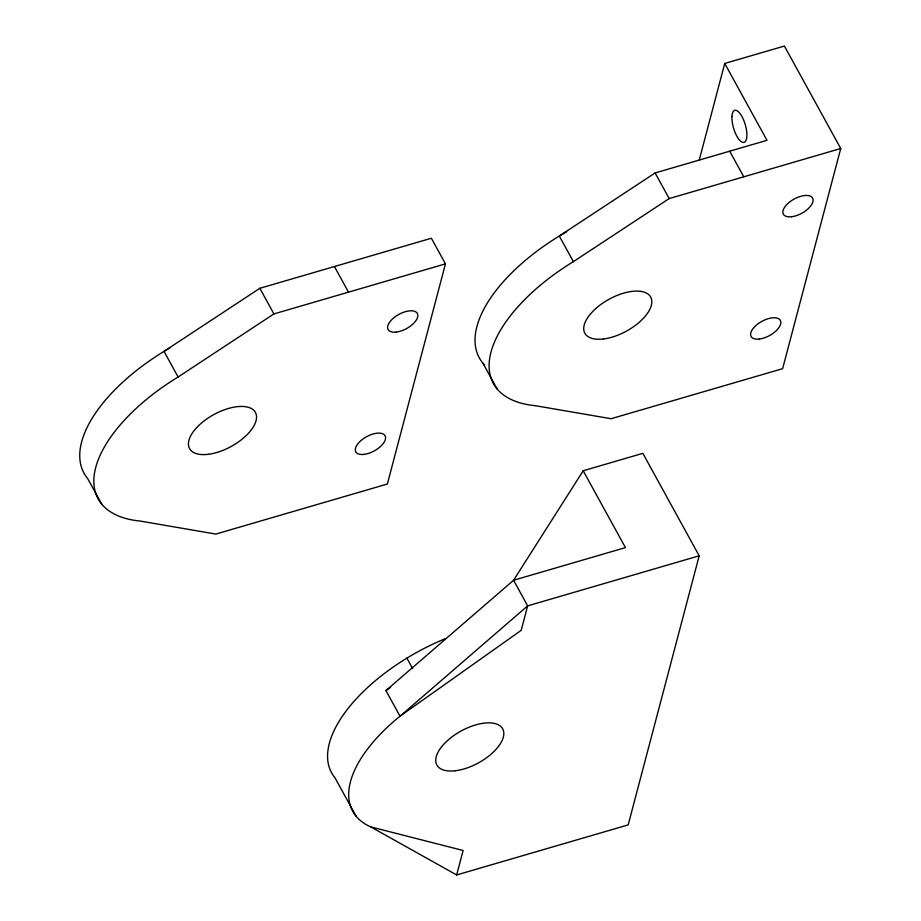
<?xml version="1.0" encoding="UTF-8"?>
<svg xmlns="http://www.w3.org/2000/svg" width="921" height="921" viewBox="0 0 921 921"><rect width="100%" height="100%" fill="white"/><g stroke="black" fill="none" stroke-linecap="round" stroke-linejoin="round"><path stroke-width="1.38" d="M445.453 263.867L387.361 484.02L215.825 534.076L140.096 521.044A141.915 68.58 -28.8 0 1 178.11 377L273.917 313.923L445.453 263.867L431.373 238.24L259.837 288.296L164.03 351.373L178.11 377M370.795 826.908L456.655 874.95L463.102 850.486L370.795 826.908A133.568 64.551 -28.8 0 1 400.013 716.216L527.652 605.868L699.189 555.812L642.858 453.351L583.2 470.758L513.573 580.253L385.922 690.6L400.013 716.216L521.205 630.332L527.652 605.868L513.573 580.253L625.44 547.615L583.2 470.758M699.154 160.381L724.735 63.457L784.404 46.05L840.735 148.511L782.631 368.676L611.095 418.721L535.377 405.701A141.915 68.58 -28.8 0 1 573.392 261.645L669.199 198.568L840.735 148.511M699.189 555.812L628.18 824.894L456.655 874.95M385.922 690.6L390.596 687.319M724.735 63.457L766.986 140.314L655.119 172.952L559.3 236.029L573.392 261.645M729.697 151.194L743.777 176.809M655.119 172.952L669.199 198.568M482.915 363.185L496.995 388.8M334.415 266.537L348.506 292.153M259.837 288.296L273.917 313.923M406.875 658.135L412.643 668.611M356.105 816.236L334.991 777.808A133.568 64.551 -28.8 0 1 445.603 638.552M101.724 504.144L87.645 478.529A141.915 68.58 -28.8 0 1 170.132 347.758M484.653 365.119A141.915 68.58 -28.8 0 1 566.645 231.701M603.474 338.974A37.565 18.155 -28.8 0 0 651.7 300.016A37.565 18.155 -28.8 0 0 598.155 306.532A37.565 18.155 -28.8 0 0 603.474 338.974M791.634 216.723A16.693 8.07 -28.8 0 0 813.07 199.408A16.693 8.07 -28.8 0 0 789.262 202.309A16.693 8.07 -28.8 0 0 791.634 216.723M759.353 339.032A16.693 8.07 -28.8 0 0 780.789 321.717A16.693 8.07 -28.8 0 0 756.993 324.606A16.693 8.07 -28.8 0 0 759.353 339.032M731.93 116.507A16.693 6.113 73.7 0 0 742.556 142.318A16.693 6.113 73.7 0 0 743.719 120.214A16.693 6.113 73.7 0 0 731.93 116.507M208.204 454.318A37.565 18.155 -28.8 0 0 256.418 415.371A37.565 18.155 -28.8 0 0 202.873 421.876A37.565 18.155 -28.8 0 0 208.204 454.318M396.364 332.067A16.693 8.07 -28.8 0 0 417.789 314.752A16.693 8.07 -28.8 0 0 393.992 317.653A16.693 8.07 -28.8 0 0 396.364 332.067M364.083 454.375A16.693 8.07 -28.8 0 0 385.508 437.061A16.693 8.07 -28.8 0 0 361.711 439.962A16.693 8.07 -28.8 0 0 364.083 454.375M455.481 770.739A37.565 18.155 -28.8 0 0 503.695 731.781A37.565 18.155 -28.8 0 0 450.162 738.297A37.565 18.155 -28.8 0 0 455.481 770.739"/></g></svg>
